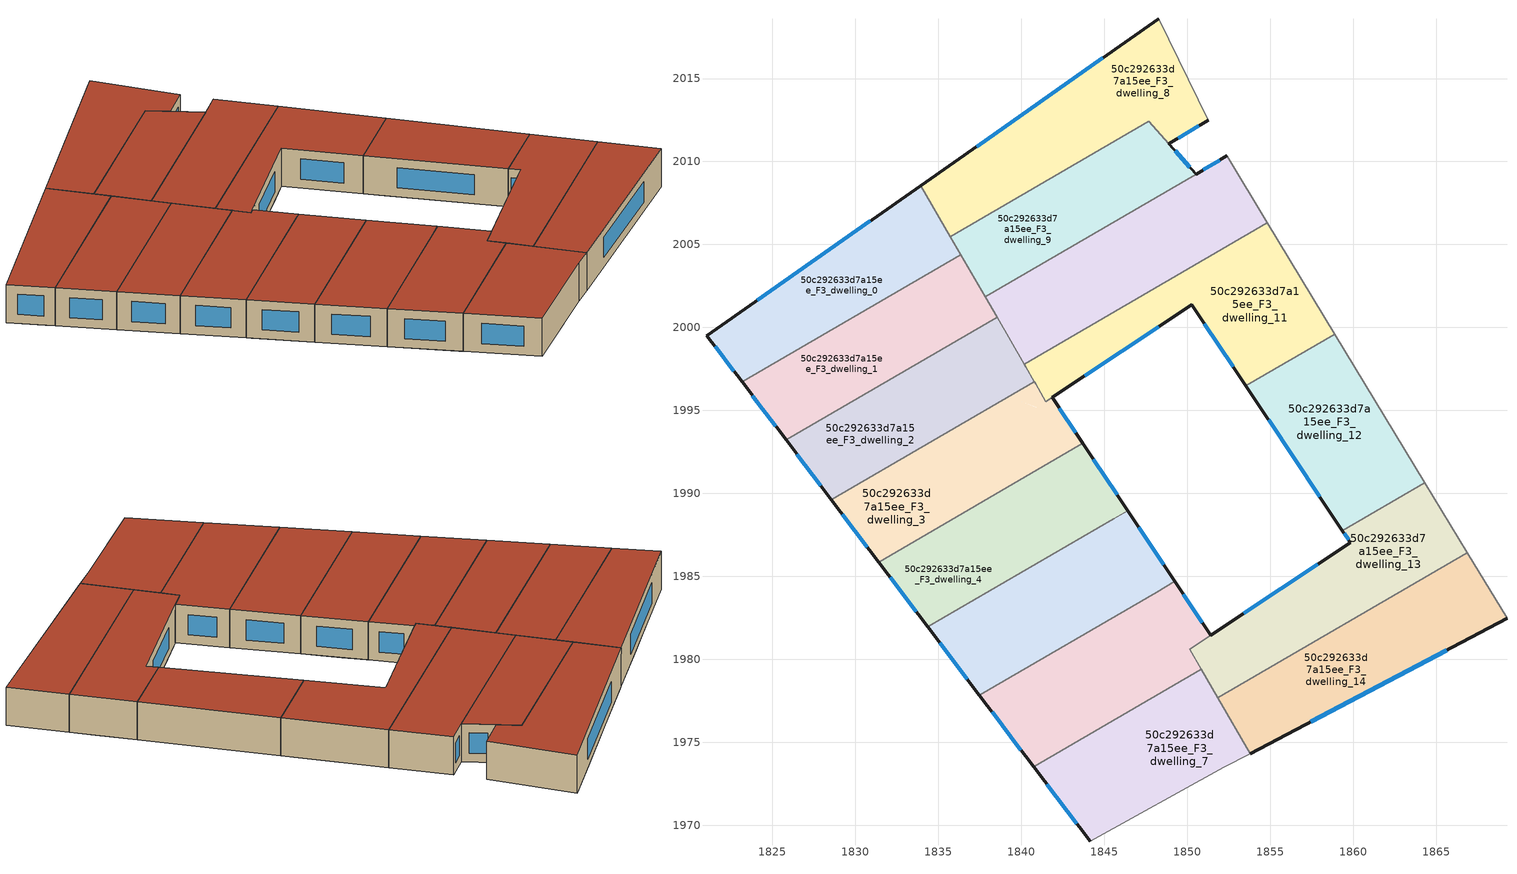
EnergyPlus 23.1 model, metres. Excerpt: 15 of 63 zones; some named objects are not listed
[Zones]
50c292633d7a15ee_F3_dwelling_0
 floor to 50c292633d7a15ee_F2_dwelling_5 (EU_floor_Construction): 1833.3,2002.6 1828.6,1999.87 1824.05,2001.6 1829.19,2005.21 z9
 floor to 50c292633d7a15ee_F2_dwelling_4 (EU_floor_Construction): 1833.93,2008.54 1836.35,2004.37 1833.3,2002.6 1829.19,2005.21 z9
 floor to 50c292633d7a15ee_F2_dwelling_6 (EU_floor_Construction): 1828.6,1999.87 1823.77,1997.06 1822.75,1997.28 1821.06,1999.51 1824.05,2001.6 z9
 floor adiabatic (EU_floor_Construction): 1823.77,1997.06 1823.18,1996.72 1822.75,1997.28 z9
 wall outside (EU_wall_Construction): 1833.93,2008.54 1821.06,1999.51 1823.18,1996.72 z9:12
 wall to 50c292633d7a15ee_F3_dwelling_1 (EU_wall_Construction): 1823.18,1996.72 1836.35,2004.37 z9:12
 wall to 50c292633d7a15ee_F3_dwelling_8 (EU_wall_Construction): 1835.71,2005.48 1833.93,2008.54 z9:12
 wall to 50c292633d7a15ee_F3_dwelling_9 (EU_wall_Construction): 1836.35,2004.37 1835.71,2005.48 z9:12
 window (EU_Window_Construction): 1830.91,2006.42 1824.08,2001.63 / 1821.56,1998.85 1822.68,1997.37 z9.7:11.3
 roof outside (EU_roof_Construction): 1836.35,2004.37 1833.93,2008.54 1821.06,1999.51 1823.18,1996.72 z12
50c292633d7a15ee_F3_dwelling_1
 floor to 50c292633d7a15ee_F2_dwelling_6 (EU_floor_Construction): 1833.85,1997.87 1830.15,1995.73 1823.77,1997.06 1828.6,1999.87 z9
 floor to 50c292633d7a15ee_F2_dwelling_5 (EU_floor_Construction): 1837.45,1999.97 1833.85,1997.87 1828.6,1999.87 1833.3,2002.6 z9
 floor to 50c292633d7a15ee_F2_dwelling_7 (EU_floor_Construction): 1830.15,1995.73 1825.83,1993.22 1823.18,1996.72 1823.77,1997.06 z9
 floor adiabatic (EU_floor_Construction): 1836.35,2004.37 1838.54,2000.6 1837.45,1999.97 1833.3,2002.6 z9
 wall outside (EU_wall_Construction): 1823.18,1996.72 1825.83,1993.22 z9:12
 wall to 50c292633d7a15ee_F3_dwelling_2 (EU_wall_Construction): 1825.83,1993.22 1838.54,2000.6 z9:12
 wall to 50c292633d7a15ee_F3_dwelling_9 (EU_wall_Construction): 1837.82,2001.84 1836.35,2004.37 z9:12
 wall to 50c292633d7a15ee_F3_dwelling_10 (EU_wall_Construction): 1838.54,2000.6 1837.82,2001.84 z9:12
 window (EU_Window_Construction): 1823.8,1995.9 1825.21,1994.04 z9.7:11.3
 roof outside (EU_roof_Construction): 1838.54,2000.6 1836.35,2004.37 1823.18,1996.72 1825.83,1993.22 z12
50c292633d7a15ee_F3_dwelling_10
 floor to 50c292633d7a15ee_F2_dwelling_3 (EU_floor_Construction): 1843.46,2005.11 1845.69,2001 1843.18,1999.54 1839.86,2003.02 z9
 floor to 50c292633d7a15ee_F2_dwelling_0 (EU_floor_Construction): 1852.4,2010.31 1854.83,2006.3 1850.63,2003.87 1850.53,2009.22 1850.55,2009.23 1852.38,2010.35 z9
 floor to 50c292633d7a15ee_F2_dwelling_2 (EU_floor_Construction): 1846.85,2007.08 1848.05,2002.37 1845.69,2001 1843.46,2005.11 z9
 floor to 50c292633d7a15ee_F2_dwelling_4 (EU_floor_Construction): 1839.86,2003.02 1843.18,1999.54 1840.54,1998.01 1839.76,1998.5 1837.82,2001.84 z9
 floor to 50c292633d7a15ee_F2_dwelling_1 (EU_floor_Construction): 1850.53,2009.22 1850.63,2003.87 1848.05,2002.37 1846.85,2007.08 z9
 floor adiabatic (EU_floor_Construction): 1840.54,1998.01 1840.17,1997.79 1839.76,1998.5 z9
 wall outside (EU_wall_Construction): 1852.38,2010.35 1850.55,2009.23 z9:12
 wall to 50c292633d7a15ee_F3_dwelling_9 (EU_wall_Construction): 1850.55,2009.23 1837.82,2001.84 z9:12
 wall adiabatic (EU_wall_Construction): 1854.83,2006.3 1852.4,2010.31 1852.38,2010.35 z9:12
 wall to 50c292633d7a15ee_F3_dwelling_11 (EU_wall_Construction): 1840.17,1997.79 1854.83,2006.3 z9:12
 wall to 50c292633d7a15ee_F3_dwelling_2 (EU_wall_Construction): 1838.54,2000.6 1840.17,1997.79 z9:12
 window (EU_Window_Construction): 1851.95,2010.09 1850.98,2009.49 z9.7:11.3
 roof outside (EU_roof_Construction): 1854.83,2006.3 1852.4,2010.31 1852.38,2010.35 1850.55,2009.23 1837.82,2001.84 1840.17,1997.79 z12
50c292633d7a15ee_F3_dwelling_11
 floor to 50c292633d7a15ee_F2_dwelling_0 (EU_floor_Construction): 1854.83,2006.3 1858.25,2000.65 1856.09,1997.96 1853.54,1996.47 1850.27,2001.36 1850.67,2001.63 1850.63,2003.87 z9
 floor to 50c292633d7a15ee_F2_dwelling_15 (EU_floor_Construction): 1858.25,2000.65 1858.9,1999.59 1856.09,1997.96 z9
 floor to 50c292633d7a15ee_F2_dwelling_3 (EU_floor_Construction): 1845.69,2001 1846.76,1999.04 1844.86,1997.77 1843.18,1999.54 z9
 floor to 50c292633d7a15ee_F2_dwelling_1 (EU_floor_Construction): 1850.63,2003.87 1850.67,2001.63 1848.59,2000.25 1848.05,2002.37 z9
 floor to 50c292633d7a15ee_F2_dwelling_2 (EU_floor_Construction): 1848.05,2002.37 1848.59,2000.25 1846.76,1999.04 1845.69,2001 z9
 floor to 50c292633d7a15ee_F2_dwelling_4 (EU_floor_Construction): 1843.18,1999.54 1844.86,1997.77 1842.93,1996.49 1840.54,1998.01 z9
 floor to 50c292633d7a15ee_F2_dwelling_5 (EU_floor_Construction): 1842.93,1996.49 1842.91,1996.48 1842.63,1996.3 1841.48,1995.54 1840.17,1997.79 1840.54,1998.01 z9
 wall outside (EU_wall_Construction): 1841.86,1995.78 1850.27,2001.36 1853.54,1996.47 z9:12
 wall adiabatic (EU_wall_Construction): 1858.9,1999.59 1854.83,2006.3 z9:12
 wall to 50c292633d7a15ee_F3_dwelling_12 (EU_wall_Construction): 1853.54,1996.47 1858.9,1999.59 z9:12
 wall to 50c292633d7a15ee_F3_dwelling_3 (EU_wall_Construction): 1840.8,1996.71 1840.86,1996.61 1841.02,1996.33 1841.48,1995.53 1841.86,1995.78 / 1840.79,1996.72 1840.8,1996.7 z9:12
 wall to 50c292633d7a15ee_F3_dwelling_2 (EU_wall_Construction): 1840.17,1997.79 1840.27,1997.62 1840.79,1996.72 z9:12
 window (EU_Window_Construction): 1851.04,2000.22 1852.77,1997.62 / 1843.83,1997.09 1848.29,2000.05 z9.7:11.3
 roof outside (EU_roof_Construction): 1858.9,1999.59 1854.83,2006.3 1840.17,1997.79 1840.27,1997.62 1840.8,1996.71 1840.86,1996.61 1841.02,1996.33 1841.48,1995.53 1850.27,2001.36 1853.54,1996.47 z12
50c292633d7a15ee_F3_dwelling_12
 floor to 50c292633d7a15ee_F2_dwelling_15 (EU_floor_Construction): 1858.9,1999.59 1864.32,1990.64 1861.5,1989.01 1857.99,1989.8 1854.16,1995.54 1856.09,1997.96 z9
 floor to 50c292633d7a15ee_F2_dwelling_14 (EU_floor_Construction): 1861.5,1989.01 1859.35,1987.76 1857.99,1989.8 z9
 floor to 50c292633d7a15ee_F2_dwelling_0 (EU_floor_Construction): 1856.09,1997.96 1854.16,1995.54 1853.54,1996.47 z9
 wall outside (EU_wall_Construction): 1853.54,1996.47 1859.35,1987.76 z9:12
 wall adiabatic (EU_wall_Construction): 1864.32,1990.64 1858.9,1999.59 z9:12
 wall to 50c292633d7a15ee_F3_dwelling_13 (EU_wall_Construction): 1859.35,1987.76 1864.32,1990.64 z9:12
 window (EU_Window_Construction): 1854.9,1994.43 1857.99,1989.81 z9.7:11.3
 roof outside (EU_roof_Construction): 1864.32,1990.64 1858.9,1999.59 1853.54,1996.47 1859.35,1987.76 z12
50c292633d7a15ee_F3_dwelling_13
 floor to 50c292633d7a15ee_F2_dwelling_14 (EU_floor_Construction): 1865.91,1988.02 1866.88,1986.41 1860.58,1982.75 1857.5,1985.49 1859.84,1987.04 1859.35,1987.76 1861.5,1989.01 z9
 floor to 50c292633d7a15ee_F2_dwelling_12 (EU_floor_Construction): 1852.79,1982.36 1853.58,1978.69 1851.85,1977.68 1850.15,1980.61 z9
 floor to 50c292633d7a15ee_F2_dwelling_15 (EU_floor_Construction): 1864.32,1990.64 1865.91,1988.02 1861.5,1989.01 z9
 floor to 50c292633d7a15ee_F2_dwelling_13 (EU_floor_Construction): 1860.58,1982.75 1853.58,1978.69 1852.79,1982.36 1857.5,1985.49 z9
 wall outside (EU_wall_Construction): 1859.35,1987.76 1859.84,1987.04 1851.42,1981.45 z9:12
 wall adiabatic (EU_wall_Construction): 1866.88,1986.41 1864.32,1990.64 z9:12
 wall to 50c292633d7a15ee_F3_dwelling_14 (EU_wall_Construction): 1851.85,1977.68 1866.88,1986.41 z9:12
 wall to 50c292633d7a15ee_F3_dwelling_7 (EU_wall_Construction): 1850.86,1979.39 1851.85,1977.68 z9:12
 wall to 50c292633d7a15ee_F3_dwelling_6 (EU_wall_Construction): 1851.42,1981.45 1850.15,1980.61 1850.86,1979.39 z9:12
 window (EU_Window_Construction): 1859.47,1987.59 1859.72,1987.21 / 1857.86,1985.73 1853.4,1982.76 z9.7:11.3
 roof outside (EU_roof_Construction): 1866.88,1986.41 1864.32,1990.64 1859.35,1987.76 1859.84,1987.04 1850.15,1980.61 1851.85,1977.68 z12
50c292633d7a15ee_F3_dwelling_14
 floor to 50c292633d7a15ee_F2_dwelling_14 (EU_floor_Construction): 1866.88,1986.41 1869.27,1982.47 1864,1979.69 1860.58,1982.75 z9
 floor adiabatic (EU_floor_Construction): 1864,1979.69 1853.8,1974.32 1851.85,1977.68 1860.58,1982.75 z9
 wall outside (EU_wall_Construction): 1853.8,1974.32 1869.27,1982.47 z9:12
 wall adiabatic (EU_wall_Construction): 1869.27,1982.47 1866.88,1986.41 z9:12
 wall to 50c292633d7a15ee_F3_dwelling_7 (EU_wall_Construction): 1851.85,1977.68 1853.8,1974.32 z9:12
 window (EU_Window_Construction): 1857.43,1976.23 1865.64,1980.55 z9.7:11.3
 roof outside (EU_roof_Construction): 1869.27,1982.47 1866.88,1986.41 1851.85,1977.68 1853.8,1974.32 z12
50c292633d7a15ee_F3_dwelling_2
 floor adiabatic (EU_floor_Construction): 1836.73,1994.36 1831.67,1991.42 1827.18,1991.43 1825.83,1993.22 1830.15,1995.73 z9; 1838.54,2000.6 1839.76,1998.5 1837.45,1999.97 z9
 floor to 50c292633d7a15ee_F2_dwelling_6 (EU_floor_Construction): 1839.25,1995.82 1836.73,1994.36 1830.15,1995.73 1833.85,1997.87 z9
 floor to 50c292633d7a15ee_F2_dwelling_8 (EU_floor_Construction): 1831.67,1991.42 1828.56,1989.62 1827.18,1991.43 z9
 floor to 50c292633d7a15ee_F2_dwelling_5 (EU_floor_Construction): 1839.76,1998.5 1840.79,1996.72 1839.25,1995.82 1833.85,1997.87 1837.45,1999.97 z9
 wall outside (EU_wall_Construction): 1825.83,1993.22 1828.56,1989.62 z9:12
 wall to 50c292633d7a15ee_F3_dwelling_3 (EU_wall_Construction): 1828.56,1989.62 1840.79,1996.72 z9:12
 window (EU_Window_Construction): 1826.47,1992.37 1827.92,1990.46 z9.7:11.3
 roof outside (EU_roof_Construction): 1840.79,1996.72 1838.54,2000.6 1825.83,1993.22 1828.56,1989.62 z12
50c292633d7a15ee_F3_dwelling_3
 floor to 50c292633d7a15ee_F2_dwelling_8 (EU_floor_Construction): 1840.96,1991.42 1831.4,1985.87 1828.56,1989.62 1831.67,1991.42 z9
 floor to 50c292633d7a15ee_F2_dwelling_6 (EU_floor_Construction): 1841.86,1995.78 1843.7,1993.01 1843.56,1992.93 1836.73,1994.36 1839.25,1995.82 1840.95,1995.17 z9
 floor to 50c292633d7a15ee_F2_dwelling_5 (EU_floor_Construction): 1841.02,1996.33 1841.48,1995.54 1840.94,1995.18 1839.25,1995.82 1840.79,1996.72 z9
 floor to 50c292633d7a15ee_F2_dwelling_7 (EU_floor_Construction): 1843.56,1992.93 1840.96,1991.42 1831.67,1991.42 1836.73,1994.36 z9
 wall outside (EU_wall_Construction): 1843.71,1993.01 1841.86,1995.78 / 1828.56,1989.62 1831.4,1985.87 z9:12
 wall to 50c292633d7a15ee_F3_dwelling_4 (EU_wall_Construction): 1831.4,1985.87 1843.13,1992.68 / 1843.14,1992.68 1843.71,1993.01 z9:12
 window (EU_Window_Construction): 1843.27,1993.66 1842.29,1995.13 / 1829.22,1988.73 1830.73,1986.75 z9.7:11.3
 roof outside (EU_roof_Construction): 1843.13,1992.68 1843.71,1993.01 1841.86,1995.78 1841.48,1995.53 1841.02,1996.33 1840.79,1996.72 1828.56,1989.62 1831.4,1985.87 z12
50c292633d7a15ee_F3_dwelling_4
 floor to 50c292633d7a15ee_F2_dwelling_9 (EU_floor_Construction): 1845.8,1989.87 1846.42,1988.95 1834.36,1981.95 1831.63,1985.56 z9
 floor to 50c292633d7a15ee_F2_dwelling_8 (EU_floor_Construction): 1844.77,1991.41 1845.8,1989.87 1831.63,1985.56 1831.4,1985.87 1840.96,1991.42 z9
 floor to 50c292633d7a15ee_F2_dwelling_6 (EU_floor_Construction): 1843.7,1993.01 1843.79,1992.88 1843.56,1992.93 z9
 floor adiabatic (EU_floor_Construction): 1843.79,1992.88 1844.77,1991.41 1840.96,1991.42 1843.56,1992.93 z9
 wall outside (EU_wall_Construction): 1831.4,1985.87 1834.36,1981.95 / 1846.42,1988.95 1843.71,1993.01 z9:12
 wall to 50c292633d7a15ee_F3_dwelling_5 (EU_wall_Construction): 1834.36,1981.95 1845.58,1988.46 / 1845.59,1988.47 1846.42,1988.95 z9:12
 window (EU_Window_Construction): 1832.09,1984.95 1833.67,1982.87 / 1845.78,1989.9 1844.34,1992.06 z9.7:11.3
 roof outside (EU_roof_Construction): 1846.42,1988.95 1843.71,1993.01 1831.4,1985.87 1834.36,1981.95 z12
50c292633d7a15ee_F3_dwelling_5
 floor to 50c292633d7a15ee_F2_dwelling_9 (EU_floor_Construction): 1846.42,1988.95 1846.88,1988.25 1836.09,1979.67 1834.36,1981.95 1845.58,1988.46 z9
 floor adiabatic (EU_floor_Construction): 1846.88,1988.25 1846.42,1988.95 1849.26,1984.7 1837.47,1977.85 1836.09,1979.67 z9
 wall outside (EU_wall_Construction): 1849.26,1984.7 1846.42,1988.95 / 1834.36,1981.95 1837.47,1977.85 z9:12
 wall to 50c292633d7a15ee_F3_dwelling_6 (EU_wall_Construction): 1848.15,1984.05 1849.26,1984.69 / 1837.47,1977.85 1848.15,1984.04 z9:12
 window (EU_Window_Construction): 1848.59,1985.69 1847.09,1987.95 / 1835.09,1980.99 1836.74,1978.81 z9.7:11.3
 roof outside (EU_roof_Construction): 1849.26,1984.69 1846.42,1988.95 1845.59,1988.47 1834.36,1981.95 1837.47,1977.85 z12
50c292633d7a15ee_F3_dwelling_6
 floor to 50c292633d7a15ee_F2_dwelling_10 (EU_floor_Construction): 1845.75,1982.65 1840.57,1973.76 1837.47,1977.85 z9
 floor to 50c292633d7a15ee_F2_dwelling_12 (EU_floor_Construction): 1849.26,1984.69 1851.42,1981.45 1850.15,1980.61 1850.86,1979.39 1847.5,1977.44 1849.23,1984.67 z9
 floor adiabatic (EU_floor_Construction): 1849.23,1984.67 1847.5,1977.44 1840.75,1973.52 1840.57,1973.76 1845.75,1982.65 z9
 wall outside (EU_wall_Construction): 1851.42,1981.45 1849.26,1984.69 / 1837.47,1977.85 1840.75,1973.52 z9:12
 wall to 50c292633d7a15ee_F3_dwelling_7 (EU_wall_Construction): 1840.75,1973.52 1850.86,1979.39 z9:12
 window (EU_Window_Construction): 1850.92,1982.21 1849.77,1983.93 / 1838.24,1976.83 1839.98,1974.54 z9.7:11.3
 roof outside (EU_roof_Construction): 1850.86,1979.39 1850.15,1980.61 1851.42,1981.45 1849.26,1984.69 1837.47,1977.85 1840.75,1973.52 z12
50c292633d7a15ee_F3_dwelling_7
 floor to 50c292633d7a15ee_F2_dwelling_12 (EU_floor_Construction): 1850.86,1979.39 1853.8,1974.32 1852.21,1973.48 1845.7,1969.89 1847.5,1977.44 z9
 floor to 50c292633d7a15ee_F2_dwelling_11 (EU_floor_Construction): 1847.5,1977.44 1845.7,1969.89 1844.15,1969.04 1840.75,1973.52 z9
 wall outside (EU_wall_Construction): 1840.75,1973.52 1844.15,1969.04 z9:12
 wall adiabatic (EU_wall_Construction): 1844.15,1969.04 1852.21,1973.48 1853.8,1974.32 z9:12
 window (EU_Window_Construction): 1841.55,1972.47 1843.35,1970.09 z9.7:11.3
 roof outside (EU_roof_Construction): 1852.21,1973.48 1853.8,1974.32 1850.86,1979.39 1840.75,1973.52 1844.15,1969.04 z12
50c292633d7a15ee_F3_dwelling_8
 floor to 50c292633d7a15ee_F2_dwelling_1 (EU_floor_Construction): 1848.28,2018.61 1851.26,2012.49 1848.9,2011.07 1847.68,2012.43 1845.77,2011.32 1844.57,2016 z9
 floor to 50c292633d7a15ee_F2_dwelling_2 (EU_floor_Construction): 1844.57,2016 1845.77,2011.32 1841.45,2008.81 1839.48,2012.43 z9
 floor to 50c292633d7a15ee_F2_dwelling_3 (EU_floor_Construction): 1839.48,2012.43 1841.45,2008.81 1836.88,2006.16 1834.34,2008.82 z9
 floor to 50c292633d7a15ee_F2_dwelling_4 (EU_floor_Construction): 1834.34,2008.82 1836.88,2006.16 1835.71,2005.48 1833.93,2008.54 1834.3,2008.79 z9
 wall outside (EU_wall_Construction): 1848.28,2018.61 1833.93,2008.54 / 1848.9,2011.07 1851.26,2012.49 z9:12
 wall to 50c292633d7a15ee_F3_dwelling_9 (EU_wall_Construction): 1835.71,2005.48 1847.68,2012.43 1848.9,2011.07 z9:12
 wall adiabatic (EU_wall_Construction): 1851.26,2012.49 1848.28,2018.61 z9:12
 window (EU_Window_Construction): 1844.91,2016.24 1837.3,2010.9 / 1849.45,2011.41 1850.71,2012.16 z9.7:11.3
 roof outside (EU_roof_Construction): 1848.9,2011.07 1851.26,2012.49 1848.28,2018.61 1833.93,2008.54 1835.71,2005.48 1847.68,2012.43 z12
50c292633d7a15ee_F3_dwelling_9
 floor to 50c292633d7a15ee_F2_dwelling_2 (EU_floor_Construction): 1845.77,2011.32 1846.85,2007.08 1843.46,2005.11 1841.45,2008.81 z9
 floor to 50c292633d7a15ee_F2_dwelling_1 (EU_floor_Construction): 1847.68,2012.43 1850.53,2009.25 1850.53,2009.22 1846.85,2007.08 1845.77,2011.32 z9
 floor to 50c292633d7a15ee_F2_dwelling_3 (EU_floor_Construction): 1841.45,2008.81 1843.46,2005.11 1839.86,2003.02 1836.88,2006.16 z9
 floor to 50c292633d7a15ee_F2_dwelling_4 (EU_floor_Construction): 1836.88,2006.16 1839.86,2003.02 1837.82,2001.84 1835.71,2005.48 z9
 wall outside (EU_wall_Construction): 1850.55,2009.23 1848.9,2011.07 z9:12
 window (EU_Window_Construction): 1850.16,2009.66 1849.28,2010.64 z9.7:11.3
 roof outside (EU_roof_Construction): 1850.55,2009.23 1847.68,2012.43 1835.71,2005.48 1837.82,2001.84 z12
[Building]
EU S2 Campaign: North Axis=0; Terrain=City; Solar Distribution=FullExterior
[Site:Location]
Budapest.Ferenc.Liszt.Intl.AP: Latitude=47.437; Longitude=19.256; Time Zone=1; Elevation=185
[SizingPeriod:WeatherFileDays]
AnnualSizingPeriod: Begin Month=1; Begin Day of Month=1; End Month=12; End Day of Month=31; Day of Week for Start Day=Monday; Use Weather File Daylight Saving Period=No; Use Weather File Rain and Snow Indicators=No
[MATERIAL]
EU_InternalMass_Material: Roughness=MediumRough; Thickness=0.1; Conductivity=1; Density=1800; Specific Heat=900; Thermal Absorptance=0.9; Solar Absorptance=0.7; Visible Absorptance=0.7
[MATERIAL:NOMASS] Roughness=MediumRough; Thermal Absorptance=0.9; Solar Absorptance=0.7; Visible Absorptance=0.7
Name | Thermal Resistance
EU_wall_NoMass | 0.832559
EU_roof_NoMass | 1.39638
EU_floor_NoMass | 0.872794
[WINDOWMATERIAL:SIMPLEGLAZINGSYSTEM]
EU_Window_SimpleGlazing: UFactor=2.79869; Solar Heat Gain Coefficient=0.75; Visible Transmittance=0.75
[CONSTRUCTION]
EU_wall_Construction: EU_wall_NoMass
EU_roof_Construction: EU_roof_NoMass
EU_floor_Construction: EU_floor_NoMass
EU_Window_Construction: EU_Window_SimpleGlazing
EU_InternalMass_Construction: EU_InternalMass_Material
[ZONE] Type=1; Multiplier=1; Ceiling Height=autocalculate; Floor Area=autocalculate; Part of Total Floor Area=Yes
Name | Volume
50c292633d7a15ee_F3_dwelling_0 | 192.729
50c292633d7a15ee_F3_dwelling_1 | 195.626
50c292633d7a15ee_F3_dwelling_10 | 237.499
50c292633d7a15ee_F3_dwelling_11 | 222.437
50c292633d7a15ee_F3_dwelling_12 | 187.225
50c292633d7a15ee_F3_dwelling_13 | 215.171
50c292633d7a15ee_F3_dwelling_14 | 221.898
50c292633d7a15ee_F3_dwelling_2 | 194.162
50c292633d7a15ee_F3_dwelling_3 | 199.641
50c292633d7a15ee_F3_dwelling_4 | 206.02
50c292633d7a15ee_F3_dwelling_5 | 211.278
50c292633d7a15ee_F3_dwelling_6 | 210.755
50c292633d7a15ee_F3_dwelling_7 | 194.168
50c292633d7a15ee_F3_dwelling_8 | 237.815
50c292633d7a15ee_F3_dwelling_9 | 180.205
[INTERNALMASS] Construction=EU_InternalMass_Construction
Name | Zone or ZoneList | Surface Area
50c292633d7a15ee_F3_dwelling_0_EU_InternalMass | 50c292633d7a15ee_F3_dwelling_0 | 64.2489
50c292633d7a15ee_F3_dwelling_1_EU_InternalMass | 50c292633d7a15ee_F3_dwelling_1 | 65.2045
50c292633d7a15ee_F3_dwelling_2_EU_InternalMass | 50c292633d7a15ee_F3_dwelling_2 | 64.7205
50c292633d7a15ee_F3_dwelling_3_EU_InternalMass | 50c292633d7a15ee_F3_dwelling_3 | 66.5545
50c292633d7a15ee_F3_dwelling_4_EU_InternalMass | 50c292633d7a15ee_F3_dwelling_4 | 68.6681
50c292633d7a15ee_F3_dwelling_5_EU_InternalMass | 50c292633d7a15ee_F3_dwelling_5 | 70.4636
50c292633d7a15ee_F3_dwelling_6_EU_InternalMass | 50c292633d7a15ee_F3_dwelling_6 | 70.2552
50c292633d7a15ee_F3_dwelling_7_EU_InternalMass | 50c292633d7a15ee_F3_dwelling_7 | 64.7225
50c292633d7a15ee_F3_dwelling_8_EU_InternalMass | 50c292633d7a15ee_F3_dwelling_8 | 79.2719
50c292633d7a15ee_F3_dwelling_9_EU_InternalMass | 50c292633d7a15ee_F3_dwelling_9 | 60.0638
50c292633d7a15ee_F3_dwelling_10_EU_InternalMass | 50c292633d7a15ee_F3_dwelling_10 | 79.1693
50c292633d7a15ee_F3_dwelling_11_EU_InternalMass | 50c292633d7a15ee_F3_dwelling_11 | 74.1444
50c292633d7a15ee_F3_dwelling_12_EU_InternalMass | 50c292633d7a15ee_F3_dwelling_12 | 62.4084
50c292633d7a15ee_F3_dwelling_13_EU_InternalMass | 50c292633d7a15ee_F3_dwelling_13 | 71.7219
50c292633d7a15ee_F3_dwelling_14_EU_InternalMass | 50c292633d7a15ee_F3_dwelling_14 | 73.966
[OTHEREQUIPMENT] Fuel Type=Electricity; Design Level Calculation Method=Watts/Area; Power per Zone Floor Area=1; Fraction Latent=0; Fraction Radiant=0; Fraction Lost=0; Carbon Dioxide Generation Rate=0; EndUse Subcategory=EU_Step8_InternalGains
Name | Zone or ZoneList or Space or SpaceList | Schedule
EU_Step8_InternalGain_50c292633d7a15ee_F3_dwelling_0_f000 | 50c292633d7a15ee_F3_dwelling_0 | EU_Step8_GainSchedule_50c292633d7a15ee_F3_dwelling_0_f000
EU_Step8_InternalGain_50c292633d7a15ee_F3_dwelling_1_f000 | 50c292633d7a15ee_F3_dwelling_1 | EU_Step8_GainSchedule_50c292633d7a15ee_F3_dwelling_1_f000
EU_Step8_InternalGain_50c292633d7a15ee_F3_dwelling_2_f000 | 50c292633d7a15ee_F3_dwelling_2 | EU_Step8_GainSchedule_50c292633d7a15ee_F3_dwelling_2_f000
EU_Step8_InternalGain_50c292633d7a15ee_F3_dwelling_3_f000 | 50c292633d7a15ee_F3_dwelling_3 | EU_Step8_GainSchedule_50c292633d7a15ee_F3_dwelling_3_f000
EU_Step8_InternalGain_50c292633d7a15ee_F3_dwelling_4_f000 | 50c292633d7a15ee_F3_dwelling_4 | EU_Step8_GainSchedule_50c292633d7a15ee_F3_dwelling_4_f000
EU_Step8_InternalGain_50c292633d7a15ee_F3_dwelling_5_f000 | 50c292633d7a15ee_F3_dwelling_5 | EU_Step8_GainSchedule_50c292633d7a15ee_F3_dwelling_5_f000
EU_Step8_InternalGain_50c292633d7a15ee_F3_dwelling_6_f000 | 50c292633d7a15ee_F3_dwelling_6 | EU_Step8_GainSchedule_50c292633d7a15ee_F3_dwelling_6_f000
EU_Step8_InternalGain_50c292633d7a15ee_F3_dwelling_7_f000 | 50c292633d7a15ee_F3_dwelling_7 | EU_Step8_GainSchedule_50c292633d7a15ee_F3_dwelling_7_f000
EU_Step8_InternalGain_50c292633d7a15ee_F3_dwelling_8_f000 | 50c292633d7a15ee_F3_dwelling_8 | EU_Step8_GainSchedule_50c292633d7a15ee_F3_dwelling_8_f000
EU_Step8_InternalGain_50c292633d7a15ee_F3_dwelling_9_f000 | 50c292633d7a15ee_F3_dwelling_9 | EU_Step8_GainSchedule_50c292633d7a15ee_F3_dwelling_9_f000
EU_Step8_InternalGain_50c292633d7a15ee_F3_dwelling_10_f000 | 50c292633d7a15ee_F3_dwelling_10 | EU_Step8_GainSchedule_50c292633d7a15ee_F3_dwelling_10_f000
EU_Step8_InternalGain_50c292633d7a15ee_F3_dwelling_11_f000 | 50c292633d7a15ee_F3_dwelling_11 | EU_Step8_GainSchedule_50c292633d7a15ee_F3_dwelling_11_f000
EU_Step8_InternalGain_50c292633d7a15ee_F3_dwelling_12_f000 | 50c292633d7a15ee_F3_dwelling_12 | EU_Step8_GainSchedule_50c292633d7a15ee_F3_dwelling_12_f000
EU_Step8_InternalGain_50c292633d7a15ee_F3_dwelling_13_f000 | 50c292633d7a15ee_F3_dwelling_13 | EU_Step8_GainSchedule_50c292633d7a15ee_F3_dwelling_13_f000
EU_Step8_InternalGain_50c292633d7a15ee_F3_dwelling_14_f000 | 50c292633d7a15ee_F3_dwelling_14 | EU_Step8_GainSchedule_50c292633d7a15ee_F3_dwelling_14_f000
[ZONEVENTILATION:DESIGNFLOWRATE] Schedule=EU_AlwaysOn; Design Flow Rate Calculation Method=AirChanges/Hour; Air Changes per Hour=0.475469; Ventilation Type=Natural; Fan Pressure Rise=0; Fan Total Efficiency=1; Constant Term Coefficient=1; Temperature Term Coefficient=0; Velocity Term Coefficient=0; Velocity Squared Term Coefficient=0; Minimum Indoor Temperature=-100; Maximum Indoor Temperature=100; Delta Temperature=-100; Minimum Outdoor Temperature=-100; Maximum Outdoor Temperature=100; Maximum Wind Speed=40
Name | Zone or ZoneList or Space or SpaceList
EU_ConstantAir_50c292633d7a15ee_F3_dwelling_0 | 50c292633d7a15ee_F3_dwelling_0
EU_ConstantAir_50c292633d7a15ee_F3_dwelling_1 | 50c292633d7a15ee_F3_dwelling_1
EU_ConstantAir_50c292633d7a15ee_F3_dwelling_2 | 50c292633d7a15ee_F3_dwelling_2
EU_ConstantAir_50c292633d7a15ee_F3_dwelling_3 | 50c292633d7a15ee_F3_dwelling_3
EU_ConstantAir_50c292633d7a15ee_F3_dwelling_4 | 50c292633d7a15ee_F3_dwelling_4
EU_ConstantAir_50c292633d7a15ee_F3_dwelling_5 | 50c292633d7a15ee_F3_dwelling_5
EU_ConstantAir_50c292633d7a15ee_F3_dwelling_6 | 50c292633d7a15ee_F3_dwelling_6
EU_ConstantAir_50c292633d7a15ee_F3_dwelling_7 | 50c292633d7a15ee_F3_dwelling_7
EU_ConstantAir_50c292633d7a15ee_F3_dwelling_8 | 50c292633d7a15ee_F3_dwelling_8
EU_ConstantAir_50c292633d7a15ee_F3_dwelling_9 | 50c292633d7a15ee_F3_dwelling_9
EU_ConstantAir_50c292633d7a15ee_F3_dwelling_10 | 50c292633d7a15ee_F3_dwelling_10
EU_ConstantAir_50c292633d7a15ee_F3_dwelling_11 | 50c292633d7a15ee_F3_dwelling_11
EU_ConstantAir_50c292633d7a15ee_F3_dwelling_12 | 50c292633d7a15ee_F3_dwelling_12
EU_ConstantAir_50c292633d7a15ee_F3_dwelling_13 | 50c292633d7a15ee_F3_dwelling_13
EU_ConstantAir_50c292633d7a15ee_F3_dwelling_14 | 50c292633d7a15ee_F3_dwelling_14
[HVACTEMPLATE:ZONE:IDEALLOADSAIRSYSTEM] System Availability Schedule=EU_AlwaysOn; Maximum Heating Supply Air Temperature=50; Minimum Cooling Supply Air Temperature=13; Maximum Heating Supply Air Humidity Ratio=0.0156; Minimum Cooling Supply Air Humidity Ratio=0.0077; Heating Limit=NoLimit; Cooling Limit=NoLimit; Heating Availability Schedule=EU_AlwaysOn; Cooling Availability Schedule=EU_CoolingOff; Dehumidification Control Type=ConstantSensibleHeatRatio; Cooling Sensible Heat Ratio=0.7; Dehumidification Setpoint=60; Humidification Control Type=None; Humidification Setpoint=30; Outdoor Air Method=None; Outdoor Air Flow Rate per Person=0.00944; Outdoor Air Flow Rate per Zone Floor Area=0; Outdoor Air Flow Rate per Zone=0; Demand Controlled Ventilation Type=None; Outdoor Air Economizer Type=NoEconomizer; Heat Recovery Type=None; Sensible Heat Recovery Effectiveness=0.7; Latent Heat Recovery Effectiveness=0.65
Name | Template Thermostat
50c292633d7a15ee_F3_dwelling_0 | EU_HeatOnly_50c292633d7a15ee_F3_dwelling_0
50c292633d7a15ee_F3_dwelling_1 | EU_HeatOnly_50c292633d7a15ee_F3_dwelling_1
50c292633d7a15ee_F3_dwelling_2 | EU_HeatOnly_50c292633d7a15ee_F3_dwelling_2
50c292633d7a15ee_F3_dwelling_3 | EU_HeatOnly_50c292633d7a15ee_F3_dwelling_3
50c292633d7a15ee_F3_dwelling_4 | EU_HeatOnly_50c292633d7a15ee_F3_dwelling_4
50c292633d7a15ee_F3_dwelling_5 | EU_HeatOnly_50c292633d7a15ee_F3_dwelling_5
50c292633d7a15ee_F3_dwelling_6 | EU_HeatOnly_50c292633d7a15ee_F3_dwelling_6
50c292633d7a15ee_F3_dwelling_7 | EU_HeatOnly_50c292633d7a15ee_F3_dwelling_7
50c292633d7a15ee_F3_dwelling_8 | EU_HeatOnly_50c292633d7a15ee_F3_dwelling_8
50c292633d7a15ee_F3_dwelling_9 | EU_HeatOnly_50c292633d7a15ee_F3_dwelling_9
50c292633d7a15ee_F3_dwelling_10 | EU_HeatOnly_50c292633d7a15ee_F3_dwelling_10
50c292633d7a15ee_F3_dwelling_11 | EU_HeatOnly_50c292633d7a15ee_F3_dwelling_11
50c292633d7a15ee_F3_dwelling_12 | EU_HeatOnly_50c292633d7a15ee_F3_dwelling_12
50c292633d7a15ee_F3_dwelling_13 | EU_HeatOnly_50c292633d7a15ee_F3_dwelling_13
50c292633d7a15ee_F3_dwelling_14 | EU_HeatOnly_50c292633d7a15ee_F3_dwelling_14
[SIZING:ZONE] Zone Cooling Design Supply Air Temperature Input Method=SupplyAirTemperature; Zone Cooling Design Supply Air Temperature=13; Zone Heating Design Supply Air Temperature Input Method=SupplyAirTemperature; Zone Heating Design Supply Air Temperature=50; Zone Cooling Design Supply Air Humidity Ratio=0.008; Zone Heating Design Supply Air Humidity Ratio=0.008; Cooling Design Air Flow Method=DesignDay; Cooling Design Air Flow Rate=0; Cooling Minimum Air Flow per Zone Floor Area=0.000762; Cooling Minimum Air Flow=0; Cooling Minimum Air Flow Fraction=0.2; Heating Design Air Flow Method=DesignDay; Heating Design Air Flow Rate=0; Heating Maximum Air Flow per Zone Floor Area=0.002032; Heating Maximum Air Flow=0.141576; Heating Maximum Air Flow Fraction=0.3; Account for Dedicated Outdoor Air System=No; Dedicated Outdoor Air System Control Strategy=NeutralSupplyAir; Dedicated Outdoor Air Low Setpoint Temperature for Design=autosize; Dedicated Outdoor Air High Setpoint Temperature for Design=autosize; Zone Load Sizing Method=Sensible Load Only No Latent Load; Zone Latent Cooling Design Supply Air Humidity Ratio Input Method=HumidityRatioDifference; Zone Cooling Design Supply Air Humidity Ratio Difference=0.005; Zone Latent Heating Design Supply Air Humidity Ratio Input Method=HumidityRatioDifference; Zone Humidification Design Supply Air Humidity Ratio Difference=0.005
50c292633d7a15ee_F3_dwelling_0; 50c292633d7a15ee_F3_dwelling_1; 50c292633d7a15ee_F3_dwelling_2; 50c292633d7a15ee_F3_dwelling_3; 50c292633d7a15ee_F3_dwelling_4; 50c292633d7a15ee_F3_dwelling_5; 50c292633d7a15ee_F3_dwelling_6; 50c292633d7a15ee_F3_dwelling_7; 50c292633d7a15ee_F3_dwelling_8; 50c292633d7a15ee_F3_dwelling_9; 50c292633d7a15ee_F3_dwelling_10; 50c292633d7a15ee_F3_dwelling_11; 50c292633d7a15ee_F3_dwelling_12; 50c292633d7a15ee_F3_dwelling_13; 50c292633d7a15ee_F3_dwelling_14
[SCHEDULE:CONSTANT]
Name | Hourly Value
EU_AlwaysOn | 1
EU_CoolingOff | 0
[SCHEDULE:FILE] Column Number=1; Rows to Skip at Top=0; Number of Hours of Data=8760; Column Separator=Comma; Interpolate to Timestep=No; Minutes per Item=60; Adjust Schedule for Daylight Savings=Yes
Name | File
EU_Step8_GainSchedule_50c292633d7a15ee_F3_dwelling_0_f000 | ../../schedules/50c292633d7a15ee/50c292633d7a15ee_F3_dwelling_0_f000_gain.csv
EU_Step8_GainSchedule_50c292633d7a15ee_F3_dwelling_1_f000 | ../../schedules/50c292633d7a15ee/50c292633d7a15ee_F3_dwelling_1_f000_gain.csv
EU_Step8_GainSchedule_50c292633d7a15ee_F3_dwelling_2_f000 | ../../schedules/50c292633d7a15ee/50c292633d7a15ee_F3_dwelling_2_f000_gain.csv
EU_Step8_GainSchedule_50c292633d7a15ee_F3_dwelling_3_f000 | ../../schedules/50c292633d7a15ee/50c292633d7a15ee_F3_dwelling_3_f000_gain.csv
EU_Step8_GainSchedule_50c292633d7a15ee_F3_dwelling_4_f000 | ../../schedules/50c292633d7a15ee/50c292633d7a15ee_F3_dwelling_4_f000_gain.csv
EU_Step8_GainSchedule_50c292633d7a15ee_F3_dwelling_5_f000 | ../../schedules/50c292633d7a15ee/50c292633d7a15ee_F3_dwelling_5_f000_gain.csv
EU_Step8_GainSchedule_50c292633d7a15ee_F3_dwelling_6_f000 | ../../schedules/50c292633d7a15ee/50c292633d7a15ee_F3_dwelling_6_f000_gain.csv
EU_Step8_GainSchedule_50c292633d7a15ee_F3_dwelling_7_f000 | ../../schedules/50c292633d7a15ee/50c292633d7a15ee_F3_dwelling_7_f000_gain.csv
EU_Step8_GainSchedule_50c292633d7a15ee_F3_dwelling_8_f000 | ../../schedules/50c292633d7a15ee/50c292633d7a15ee_F3_dwelling_8_f000_gain.csv
EU_Step8_GainSchedule_50c292633d7a15ee_F3_dwelling_9_f000 | ../../schedules/50c292633d7a15ee/50c292633d7a15ee_F3_dwelling_9_f000_gain.csv
EU_Step8_GainSchedule_50c292633d7a15ee_F3_dwelling_10_f000 | ../../schedules/50c292633d7a15ee/50c292633d7a15ee_F3_dwelling_10_f000_gain.csv
EU_Step8_GainSchedule_50c292633d7a15ee_F3_dwelling_11_f000 | ../../schedules/50c292633d7a15ee/50c292633d7a15ee_F3_dwelling_11_f000_gain.csv
EU_Step8_GainSchedule_50c292633d7a15ee_F3_dwelling_12_f000 | ../../schedules/50c292633d7a15ee/50c292633d7a15ee_F3_dwelling_12_f000_gain.csv
EU_Step8_GainSchedule_50c292633d7a15ee_F3_dwelling_13_f000 | ../../schedules/50c292633d7a15ee/50c292633d7a15ee_F3_dwelling_13_f000_gain.csv
EU_Step8_GainSchedule_50c292633d7a15ee_F3_dwelling_14_f000 | ../../schedules/50c292633d7a15ee/50c292633d7a15ee_F3_dwelling_14_f000_gain.csv
